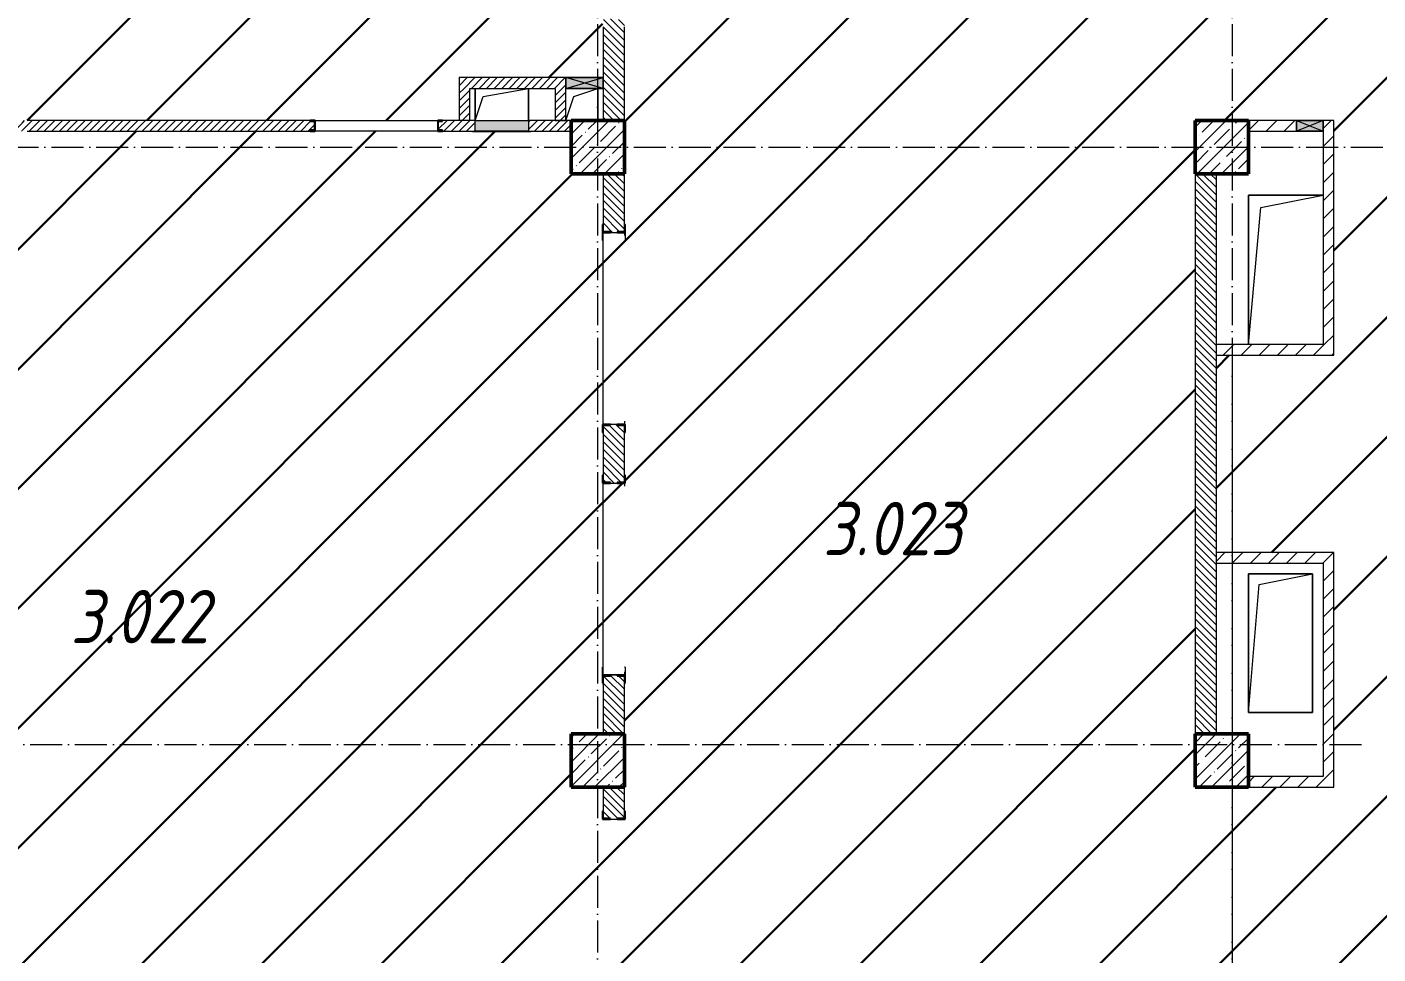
# Model space of a CAD drawing. Header units: millimetres. Extents: x -17017 to 628417, y -109036 to 199237.
# Drawn here: x 361571 to 374236, y -42495 to -33807 of the extents above; entities that cross this region are included whole.
import ezdxf

# ---------------------------------------------------------------- set-up
doc = ezdxf.new("R2010")
doc.units = ezdxf.units.MM
doc.linetypes.add('50_200_ШТРИХ_1Т_ш5_п1_п1_', pattern=[700, 500, -100, 0, -100])
for name, color, linetype, lineweight in [('A-DETL-GENF-OTLN', 7, 'Continuous', 9), ('A-FLOR-____-OTLN', 7, 'Continuous', 9), ('A-GENM-____-MCUT', 7, 'Continuous', 25), ('A-GENM-____-OTLN', 7, 'Continuous', 9), ('A-GENM-____-OTLN-1', 7, 'Continuous', 25), ('A-GLAZ-____-OTLN', 7, 'Continuous', 9), ('A-WALL-____-MCUT', 7, 'Continuous', 13), ('A-WALL-____-PATT-1', 7, 'Continuous', 9), ('A-WALL-FNSH-MCUT-1', 7, 'Continuous', 9), ('I-WALL-____-OTLN', 7, 'Continuous', 9), ('S-COLS-____-MCUT', 7, 'Continuous', 50), ('S-COLS-____-OTLN', 7, 'Continuous', 9), ('S-GRID-____-OTLN-1', 7, '50_200_ШТРИХ_1Т_ш5_п1_п1_', 9), ('Марки помещений', 7, 'Continuous', 9), ('стяжа', 7, 'Continuous', 30)]:
    doc.layers.add(name, color=color, linetype=linetype, lineweight=lineweight)
doc.layers.add('A-GLAZ-____-OTLN-1', color=7, linetype='Continuous', lineweight=9, true_color=0xc0c0c0)
doc.styles.add('ISOCPEUR_I_2', font='isocpeui.ttf', dxfattribs={"width": 0.85, "height": 2.3})
pattern_1 = [(45, (283770.707, -86863.456), (-35.35534, 35.35534), [])]
pattern_2 = [(135, (283770.707, -86863.456), (-35.35534, -35.35534), [])]
pattern_3 = [(45, (283770.71, -86863.46), (-84.85281, 84.85281), [])]

# ---------------------------------------------------------------- blocks, each defined once
blk = doc.blocks.new('BSC_Колонна _Прямоугольная - 500х500-V36-АР1_План отверстий 3 этажа в осях 1-64_Ю-ЯЯ')
at = {"layer": 'S-COLS-____-OTLN'}
h = blk.add_hatch(dxfattribs=at)
h.set_pattern_fill('FP_44', color=256, style=0, pattern_type=2)
h.set_pattern_definition([(45, (-89000, -51931.04), (-114.04925, 114.04925), []), (45, (-88885.95, -51931.04), (-114.04925, 114.04925), [201.613, -40.323, 3.353, -36.97])])
h.paths.add_polyline_path([(-250, -250), (250, -250), (250, 250), (-250, 250)], flags=0)
at = {"layer": 'S-COLS-____-MCUT'}
for p, q in [((250, 250), (-250, 250)), ((-250, 250), (-250, -250)), ((250, -250), (250, 250)), ((-250, -250), (250, -250))]:
    blk.add_line(p, q, dxfattribs=at)
blk = doc.blocks.new('BSC_Колонна _Прямоугольная - 500х500-V37-АР1_План отверстий 3 этажа в осях 1-64_Ю-ЯЯ')
at = {"layer": 'S-COLS-____-OTLN'}
h = blk.add_hatch(dxfattribs=at)
h.set_pattern_fill('FP_45', color=256, style=0, pattern_type=2)
h.set_pattern_definition([(45, (-83150, -51931.04), (-114.04925, 114.04925), []), (45, (-83035.95, -51931.04), (-114.04925, 114.04925), [201.613, -40.323, 3.353, -36.97])])
h.paths.add_polyline_path([(-250, -250), (250, -250), (250, 250), (-250, 250)], flags=0)
at = {"layer": 'S-COLS-____-MCUT'}
for p, q in [((250, 250), (-250, 250)), ((-250, 250), (-250, -250)), ((250, -250), (250, 250)), ((-250, -250), (250, -250))]:
    blk.add_line(p, q, dxfattribs=at)
blk = doc.blocks.new('BSC_Колонна _Прямоугольная - 500х500-V54-АР1_План отверстий 3 этажа в осях 1-64_Ю-ЯЯ')
at = {"layer": 'S-COLS-____-OTLN'}
h = blk.add_hatch(dxfattribs=at)
h.set_pattern_fill('FP_62', color=256, style=0, pattern_type=2)
h.set_pattern_definition([(45, (-89000, -46181.04), (-114.04925, 114.04925), []), (45, (-88885.95, -46181.04), (-114.04925, 114.04925), [201.613, -40.323, 3.353, -36.97])])
h.paths.add_polyline_path([(-250, -250), (250, -250), (250, 250), (-250, 250)], flags=0)
at = {"layer": 'S-COLS-____-MCUT'}
for p, q in [((250, 250), (-250, 250)), ((-250, 250), (-250, -250)), ((250, -250), (250, 250)), ((-250, -250), (250, -250))]:
    blk.add_line(p, q, dxfattribs=at)
blk = doc.blocks.new('BSC_Колонна _Прямоугольная - 500х500-V55-АР1_План отверстий 3 этажа в осях 1-64_Ю-ЯЯ')
at = {"layer": 'S-COLS-____-OTLN'}
h = blk.add_hatch(dxfattribs=at)
h.set_pattern_fill('FP_63', color=256, style=0, pattern_type=2)
h.set_pattern_definition([(45, (-83150, -46181.04), (-114.04925, 114.04925), []), (45, (-83035.95, -46181.04), (-114.04925, 114.04925), [201.613, -40.323, 3.353, -36.97])])
h.paths.add_polyline_path([(-250, -250), (250, -250), (250, 250), (-250, 250)], flags=0)
at = {"layer": 'S-COLS-____-MCUT'}
for p, q in [((250, 250), (-250, 250)), ((-250, 250), (-250, -250)), ((250, -250), (250, 250)), ((-250, -250), (250, -250))]:
    blk.add_line(p, q, dxfattribs=at)
blk = doc.blocks.new('154_Стойка_СКБ_Швеллер - СМ-2180_100-28278414-АР1_План отверстий 3 этажа в осях 1-64_Ю-ЯЯ')
at = {"layer": 'A-GENM-____-MCUT'}
for p, q in [((171, 50), (125, 50)), ((125, 50), (125, -50)), ((129.5, 42.4), (171, 42.4)), ((129.5, -42.4), (129.5, 42.4)), ((171, 42.4), (171, 50)), ((125, -50), (171, -50)), ((171, -42.4), (129.5, -42.4)), ((171, -50), (171, -42.4))]:
    blk.add_line(p, q, dxfattribs=at)
blk = doc.blocks.new('Фахверк_СКБ_Уголок - 200_3960-28268576-АР1_План отверстий 3 этажа в осях 1-64_Ю-ЯЯ')
at = {"layer": 'A-GENM-____-MCUT'}
for p, q in [((200, 156), (125, 156)), ((125, 156), (125, 81)), ((131, 81), (131, 150)), ((131, 150), (200, 150)), ((200, 150), (200, 156)), ((125, 81), (131, 81)), ((131, 19), (125, 19)), ((125, 19), (125, -56)), ((131, -50), (131, 19)), ((125, -56), (200, -56)), ((200, -50), (131, -50)), ((200, -56), (200, -50))]:
    blk.add_line(p, q, dxfattribs=at)
blk = doc.blocks.new('АР_Перемычка - АР_Перемычка-28729843-АР1_План отверстий 3 этажа в осях 1-64_Ю-ЯЯ')
at = {"layer": 'A-GENM-____-OTLN'}
blk.add_line((-400, -100), (-392, -100), dxfattribs=at)
blk = doc.blocks.new('Фахверк_СКБ_Уголок - 200_3550-28267367-АР1_План отверстий 3 этажа в осях 1-64_Ю-ЯЯ')
at = {"layer": 'A-GENM-____-MCUT'}
for p, q in [((200, 156), (125, 156)), ((125, 156), (125, 81)), ((131, 81), (131, 150)), ((131, 150), (200, 150)), ((200, 150), (200, 156)), ((125, 81), (131, 81)), ((131, 19), (125, 19)), ((125, 19), (125, -56)), ((131, -50), (131, 19)), ((125, -56), (200, -56)), ((200, -50), (131, -50)), ((200, -56), (200, -50))]:
    blk.add_line(p, q, dxfattribs=at)
blk = doc.blocks.new('154_Стойка_СКБ_Уголок - СМ-2480_200-28346303-АР1_План отверстий 3 этажа в осях 1-64_Ю-ЯЯ')
at = {"layer": 'A-GENM-____-MCUT'}
for p, q in [((125, 156), (125, 81)), ((200, 156), (125, 156)), ((131, 81), (131, 150)), ((131, 150), (200, 150)), ((200, 150), (200, 156)), ((125, 81), (131, 81)), ((131, 19), (125, 19)), ((125, 19), (125, -56)), ((131, -50), (131, 19)), ((125, -56), (200, -56)), ((200, -50), (131, -50)), ((200, -56), (200, -50))]:
    blk.add_line(p, q, dxfattribs=at)
blk = doc.blocks.new('Стойка_Влож_Полоса боковая - Полоса-V164-АР1_План отверстий 3 этажа в осях 1-64_Ю-ЯЯ')
at = {"layer": 'A-GENM-____-OTLN'}
for p, q in [((-5, 60), (0, 60)), ((-5, -60), (-5, 60)), ((0, 31), (0, -31)), ((0, -60), (-5, -60))]:
    blk.add_line(p, q, dxfattribs=at)
blk = doc.blocks.new('Стойка_Влож_Уголок_Опорный - Уголок-28213941-АР1_План отверстий 3 этажа в осях 1-64_Ю-ЯЯ')
at = {"layer": 'A-GENM-____-OTLN'}
for p, q in [((-212, -6), (-212, 0)), ((0, 0), (0, -6)), ((-212, -75), (-212, -6)), ((-212, -6), (-206, -6)), ((-212, -75), (-206, -75)), ((-6, -6), (0, -6)), ((-6, -75), (0, -75)), ((0, -6), (0, -75))]:
    blk.add_line(p, q, dxfattribs=at)
blk = doc.blocks.new('AR_Отверстие Ниша - Лючок-32401698-АР1_План отверстий 3 этажа в осях 1-64_Ю-ЯЯ')
at = {"layer": 'A-GLAZ-____-OTLN'}
blk.add_hatch(color=256, dxfattribs=at).paths.add_polyline_path([(-250, 50), (-250, -50), (250, -50), (250, 50)], flags=0)
for p, q in [((-250, 50), (250, 50)), ((-250, -50), (-250, 50)), ((250, 50), (250, -50)), ((250, -50), (-250, -50))]:
    blk.add_line(p, q, dxfattribs=at)
blk = doc.blocks.new('Л_Общий_Лючок - Лючок-29741473-АР1_План отверстий 3 этажа в осях 1-64_Ю-ЯЯ')
at = {"layer": 'A-GLAZ-____-OTLN-1'}
blk.add_hatch(color=256, dxfattribs=at).paths.add_polyline_path([(524, -6), (524, 0), (-24, 0), (-24, -6), (500, -6)], flags=0)
at = {"layer": 'A-GLAZ-____-OTLN'}
for p, q in [((-24, 0), (-24, -6)), ((524, 0), (524, -6)), ((-24, -6), (524, -6))]:
    blk.add_line(p, q, dxfattribs=at)
blk = doc.blocks.new('AR_Отверстие прямоугольное _в плите_ - AR_Отверстие прямоугольное _в плите_-30459267-АР1_План отверстий 3 этажа в осях 1-64_Ю-ЯЯ')
at = {"layer": 'A-GENM-____-OTLN'}
for p, q in [((-250, 150), (-250, -150)), ((-175, 75), (250, 150)), ((250, -150), (250, 150)), ((-250, -150), (-175, 75))]:
    blk.add_line(p, q, dxfattribs=at)
blk = doc.blocks.new('AR_Отверстие прямоугольное _в плите_ - AR_Отверстие прямоугольное _в плите_-30552542-АР1_План отверстий 3 этажа в осях 1-64_Ю-ЯЯ')
at = {"layer": 'A-GENM-____-OTLN'}
for p, q in [((350, 700), (-350, 700)), ((-350, 700), (-350, -700)), ((-233, 583), (350, 700)), ((-350, -700), (-233, 583))]:
    blk.add_line(p, q, dxfattribs=at)
blk = doc.blocks.new('AR_Отверстие прямоугольное _в плите_ - AR_Отверстие прямоугольное _в плите_-30552544-АР1_План отверстий 3 этажа в осях 1-64_Ю-ЯЯ')
at = {"layer": 'A-GENM-____-OTLN'}
for p, q in [((300, 650), (-300, 650)), ((-300, 650), (-300, -650)), ((-200, 550), (300, 650)), ((300, -650), (300, 650)), ((-300, -650), (-200, 550)), ((-300, -650), (300, -650))]:
    blk.add_line(p, q, dxfattribs=at)
blk = doc.blocks.new('AR_Отверстие прямоугольное _в плите_ - AR_Отверстие прямоугольное _в плите_-30459338-АР1_План отверстий 3 этажа в осях 1-64_Ю-ЯЯ')
at = {"layer": 'A-GENM-____-OTLN'}
for p, q in [((-75, 75), (150, 150)), ((150, -150), (150, 150)), ((-150, -150), (-75, 75))]:
    blk.add_line(p, q, dxfattribs=at)
blk = doc.blocks.new('AR_Отверстие прямоугольное _в стене__БезПР - AR_Отверстие прямоугольное _в стене__БезПР-36899173-АР1_План отверстий 3 этажа в осях 1-64_Ю-ЯЯ')
at = {"layer": 'A-GLAZ-____-OTLN'}
blk.add_hatch(color=256, dxfattribs=at).paths.add_polyline_path([(175, 50), (-175, 50), (-175, -50), (175, -50)], flags=0)
at = {"layer": 'A-DETL-GENF-OTLN'}
for p, q in [((-175, -50), (-175, 50)), ((-175, 50), (175, 50)), ((175, 50), (-175, -50)), ((-175, 50), (175, -50)), ((175, 50), (-175, 50)), ((-175, 50), (-175, -50)), ((175, 50), (175, -50)), ((175, -50), (175, 50)), ((175, -50), (-175, -50)), ((-175, -50), (175, -50))]:
    blk.add_line(p, q, dxfattribs=at)
at = {"layer": 'A-GLAZ-____-OTLN'}
blk.add_line((175, 50), (-175, 50), dxfattribs=at)
blk = doc.blocks.new('AR_Отверстие прямоугольное _в стене__БезПР - AR_Отверстие прямоугольное _в стене__БезПР-36427648-АР1_План отверстий 3 этажа в осях 1-64_Ю-ЯЯ')
at = {"layer": 'A-GLAZ-____-OTLN'}
blk.add_hatch(color=256, dxfattribs=at).paths.add_polyline_path([(125, -50), (125, 50), (-125, 50), (-125, -50)], flags=0)
at = {"layer": 'A-DETL-GENF-OTLN'}
for p, q in [((-125, -50), (-125, 50)), ((-125, 50), (125, 50)), ((125, 50), (-125, -50)), ((-125, 50), (125, -50)), ((125, 50), (-125, 50)), ((-125, 50), (-125, -50)), ((125, 50), (125, -50)), ((125, -50), (125, 50)), ((125, -50), (-125, -50)), ((-125, -50), (125, -50))]:
    blk.add_line(p, q, dxfattribs=at)
at = {"layer": 'A-GLAZ-____-OTLN'}
blk.add_line((125, 50), (-125, 50), dxfattribs=at)
blk = doc.blocks.new('3эт')
at = {"layer": 'S-GRID-____-OTLN-1', "color": 251, "ltscale": 0.6, "true_color": 0x636466}
for p, q in [((366920.7, 4029.4), (366920.7, -46882.4)), ((372870.7, 4029.4), (372870.7, -46882.4)), ((352977.2, -34932.4), (387845.1, -34932.4)), ((372870.7, -36982.5), (372870.7, -91346.1)), ((351097.5, -40532.4), (374089.5, -40532.4))]:
    blk.add_line(p, q, dxfattribs=at)

msp = doc.modelspace()

# ---------------------------------------------------------------- hatches: boundary and pattern name
at = {"layer": 'A-WALL-____-PATT-1'}
h = msp.add_hatch(dxfattribs=at)
h.set_pattern_fill('FP_9', color=256, style=0, pattern_type=2)
h.set_pattern_definition(pattern_2)
h.paths.add_polyline_path([(367171, -34682), (367171, -33738), (367102, -33738), (367102, -33732), (367040, -33732), (367040, -33738), (366971, -33738), (366971, -34682)], flags=0)
h.paths.add_polyline_path([(367102, -32582), (367102, -32576), (367171, -32576), (367171, -32167), (366971, -32167), (366971, -32576), (367040, -32576), (367040, -32582)], flags=0)
h.paths.add_polyline_path([(366971, -31917), (367171, -31917), (367171, -31682), (366971, -31682)], flags=0)
h = msp.add_hatch(dxfattribs=at)
h.set_pattern_fill('FP_8', color=256, style=0, pattern_type=2)
h.set_pattern_definition(pattern_1)
h.paths.add_polyline_path([(366521, -34382), (366621, -34382), (366621, -34282), (365621, -34282), (365621, -34382), (365721, -34382)], flags=0)
h = msp.add_hatch(dxfattribs=at)
h.set_pattern_fill('FP_8', color=256, style=0, pattern_type=2)
h.set_pattern_definition(pattern_1)
h.paths.add_polyline_path([(365721, -34682), (365721, -34382), (365621, -34382), (365621, -34682)], flags=0)
h = msp.add_hatch(dxfattribs=at)
h.set_pattern_fill('FP_8', color=256, style=0, pattern_type=2)
h.set_pattern_definition(pattern_1)
h.paths.add_polyline_path([(366621, -34682), (366621, -34382), (366521, -34382), (366521, -34682)], flags=0)
h = msp.add_hatch(dxfattribs=at)
h.set_pattern_fill('FP_8', color=256, style=0, pattern_type=2)
h.set_pattern_definition(pattern_1)
h.paths.add_polyline_path([(365671, -34782), (365671, -34682), (365467, -34682), (365467, -34690), (365425, -34690), (365425, -34775), (365467, -34775), (365467, -34782)], flags=0)
h.paths.add_polyline_path([(364225, -34782), (364225, -34775), (364266, -34775), (364266, -34690), (364225, -34690), (364225, -34682), (361571, -34682), (361571, -34685), (361524, -34685), (361524, -34779), (361571, -34779), (361571, -34782)], flags=0)
h.paths.add_polyline_path([(361521, -34782), (361521, -34682), (358771, -34682), (358771, -34782), (359758, -34782)], flags=0)
h = msp.add_hatch(dxfattribs=at)
h.set_pattern_fill('FP_8', color=256, style=0, pattern_type=2)
h.set_pattern_definition(pattern_1)
h.paths.add_polyline_path([(366671, -34782), (366671, -34682), (366271, -34682), (366271, -34782)], flags=0)
h.paths.add_polyline_path([(365771, -34782), (365771, -34682), (365671, -34682), (365671, -34782)], flags=0)
h = msp.add_hatch(dxfattribs=at)
h.set_pattern_fill('FP_7', color=256, style=0, pattern_type=2)
h.set_pattern_definition(pattern_3)
h.paths.add_polyline_path([(373471, -34782), (373471, -34682), (373021, -34682), (373021, -34782)], flags=0)
h.paths.add_polyline_path([(373721, -34782), (373821, -34782), (373821, -34682), (373721, -34682)], flags=0)
h = msp.add_hatch(dxfattribs=at)
h.set_pattern_fill('FP_7', color=256, style=0, pattern_type=2)
h.set_pattern_definition(pattern_3)
h.paths.add_polyline_path([(373721, -36782), (373821, -36782), (373821, -34782), (373721, -34782)], flags=0)
h = msp.add_hatch(dxfattribs=at)
h.set_pattern_fill('FP_9', color=256, style=0, pattern_type=2)
h.set_pattern_definition(pattern_2)
h.paths.add_polyline_path([(367171, -40432), (367171, -39888), (367102, -39888), (367102, -39882), (367040, -39882), (367040, -39888), (366971, -39888), (366971, -40432), (367131, -40432)], flags=0)
h.paths.add_polyline_path([(367040, -38082), (367102, -38082), (367102, -38076), (367171, -38076), (367171, -37538), (367102, -37538), (367102, -37532), (367040, -37532), (367040, -37538), (366971, -37538), (366971, -38076), (367040, -38076)], flags=0)
h.paths.add_polyline_path([(367040, -35732), (367102, -35732), (367102, -35726), (367171, -35726), (367171, -35182), (366971, -35182), (366971, -35726), (367040, -35726)], flags=0)
h = msp.add_hatch(dxfattribs=at)
h.set_pattern_fill('FP_9', color=256, style=0, pattern_type=2)
h.set_pattern_definition(pattern_2)
h.paths.add_polyline_path([(372721, -40432), (372721, -35182), (372521, -35182), (372521, -40432)], flags=0)
h = msp.add_hatch(dxfattribs=at)
h.set_pattern_fill('FP_7', color=256, style=0, pattern_type=2)
h.set_pattern_definition(pattern_3)
h.paths.add_polyline_path([(372721, -36882), (373821, -36882), (373821, -36782), (372721, -36782)], flags=0)
h = msp.add_hatch(dxfattribs=at)
h.set_pattern_fill('FP_7', color=256, style=0, pattern_type=2)
h.set_pattern_definition(pattern_3)
h.paths.add_polyline_path([(373721, -38832), (373721, -38732), (372721, -38732), (372721, -38832)], flags=0)
h = msp.add_hatch(dxfattribs=at)
h.set_pattern_fill('FP_7', color=256, style=0, pattern_type=2)
h.set_pattern_definition(pattern_3)
h.paths.add_polyline_path([(373721, -40832), (373821, -40832), (373821, -38732), (373721, -38732), (373721, -39327)], flags=0)
h = msp.add_hatch(dxfattribs=at)
h.set_pattern_fill('FP_7', color=256, style=0, pattern_type=2)
h.set_pattern_definition(pattern_3)
h.paths.add_polyline_path([(373021, -40932), (373821, -40932), (373821, -40832), (373021, -40832)], flags=0)
h = msp.add_hatch(dxfattribs=at)
h.set_pattern_fill('FP_9', color=256, style=0, pattern_type=2)
h.set_pattern_definition(pattern_2)
h.paths.add_polyline_path([(367171, -43382), (367171, -42938), (367102, -42938), (367102, -42932), (367040, -42932), (367040, -42938), (366971, -42938), (366971, -43382), (367131, -43382)], flags=0)
h.paths.add_polyline_path([(367040, -41232), (367102, -41232), (367102, -41226), (367171, -41226), (367171, -40932), (366971, -40932), (366971, -41226), (367040, -41226)], flags=0)
at = {"layer": 'стяжа'}
h = msp.add_hatch(dxfattribs=at)
h.set_pattern_fill('ANSI31', color=5, scale=250)
h.paths.add_polyline_path([(366965, -32657), (366965, -32588), (366965, -32582), (366965, -32507), (366971, -32167), (366971, -31917), (366971, -31682), (366671, -31682), (361771, -31682), (361271, -31682), (358771, -31682), (358771, -31732), (358771, -32232), (358721, -32232), (358721, -32332), (358521, -32332), (358521, -32407), (358527, -32407), (358527, -32482), (358521, -34282), (358527, -34282), (358527, -34357), (358521, -34682), (358771, -34682), (361521, -34682), (361571, -34682), (364225, -34682), (364271, -34682), (365421, -34682), (365467, -34682), (365621, -34682), (365621, -34282), (366621, -34282), (366971, -34282), (366971, -33807), (366965, -33807), (366965, -33732), (366965, -33726), (366965, -33657), (366970, -32657)])
h = msp.add_hatch(dxfattribs=at)
h.set_pattern_fill('ANSI31', color=5, scale=250)
h.paths.add_polyline_path([(378871, -32282), (378071, -32282), (377371, -32282), (377321, -32282), (377221, -32282), (377221, -33007), (377227, -33007), (377227, -33082), (377221, -34232), (377227, -34232), (377227, -34307), (377225, -34432), (379191, -34432), (379241, -34432), (379961, -34432), (380261, -34432), (380791, -34432), (380791, -32082), (380691, -32082), (380391, -32082), (378856, -32082), (378856, -32317), (378891, -32317), (378891, -33547), (378871, -33547)])
h.paths.add_polyline_path([(377621, -32682), (377421, -32682), (377421, -32482), (377621, -32482)], flags=16)
h.paths.add_polyline_path([(378871, -34197), (378891, -34197), (378891, -34397), (378871, -34397)], flags=0)
h.paths.add_polyline_path([(380791, -35582), (380791, -34932), (377521, -34932), (377521, -35182), (377221, -35182), (377221, -35407), (377227, -35407), (377227, -35482), (377221, -36482), (377227, -36482), (377227, -36557), (377221, -36682), (380791, -36682), (380791, -36382), (380791, -36082)])
h.paths.add_polyline_path([(366971, -37607), (366965, -37607), (366965, -37532), (366970, -35807), (366965, -35807), (366965, -35738), (366965, -35732), (366965, -35657), (366971, -35182), (366671, -35182), (366671, -34782), (366295, -34782), (366295, -34788), (365747, -34788), (365467, -34782), (365421, -34782), (364271, -34782), (364225, -34782), (361571, -34782), (361521, -34782), (358771, -34782), (358771, -35182), (358721, -35182), (358721, -35282), (358521, -35282), (358521, -35407), (358527, -35407), (358527, -35482), (358521, -37276), (358527, -37276), (358527, -37351), (358521, -38407), (358527, -38407), (358527, -38482), (358521, -40282), (358527, -40282), (358527, -40357), (358521, -40432), (358771, -40432), (358771, -40932), (358721, -40932), (358721, -41032), (358521, -41032), (358521, -41407), (358527, -41407), (358527, -41482), (358521, -43282), (358527, -43282), (358527, -43382), (358771, -43382), (358771, -43882), (361271, -43882), (361271, -43382), (361271, -43232), (362171, -43232), (362721, -43232), (362771, -43232), (362871, -43232), (362871, -43882), (366671, -43882), (366671, -43382), (367171, -43382), (367171, -43682), (371471, -43682), (371471, -43632), (370371, -43632), (370371, -43132), (369971, -43132), (369971, -43632), (368871, -43632), (368871, -43132), (368481, -43132), (368471, -43134), (368471, -43634), (367571, -43634), (367571, -43132), (369321, -43132), (369321, -43032), (369371, -43032), (370421, -43032), (371471, -43032), (371571, -43032), (371571, -43682), (372071, -43682), (372371, -43682), (372521, -43682), (372521, -43382), (373021, -43382), (373021, -43882), (376471, -43882), (376471, -43382), (376971, -43382), (376971, -42605, -0.268162), (376946, -42561, -0.268162), (376971, -42518), (376971, -40032), (376471, -40032), (376471, -39532), (376971, -39532), (376971, -39832), (380621, -39832), (380621, -39582), (380621, -37982), (380621, -37582), (378871, -37582), (378821, -37582), (378221, -37582), (377121, -37582), (377021, -37582), (377021, -37382), (377021, -36882), (377021, -36557), (377015, -36557), (377015, -36482), (377021, -35482), (377015, -35482), (377015, -35407), (377021, -35182), (377021, -34682), (377021, -34307), (377015, -34307), (377015, -34232), (377021, -33082), (377015, -33082), (377015, -33007), (377021, -31682), (373021, -31682), (372521, -31682), (372519, -31682), (371919, -31682), (369586, -31682), (369586, -31688), (369171, -31688), (369171, -31682), (367471, -31682), (367471, -31688), (367396, -31688), (367171, -31682), (367171, -31917), (367171, -32167), (367171, -32507), (367177, -32507), (367177, -32582), (367177, -32588), (367177, -32657), (367171, -33657), (367177, -33657), (367177, -33726), (367177, -33732), (367177, -33807), (367171, -34682), (367171, -35182), (367171, -35657), (367177, -35657), (367177, -35732), (367177, -35738), (367171, -35762), (367171, -35732), (367131, -35732), (367131, -35737), (367011, -35737), (366971, -35733), (366971, -37532), (367040, -37532), (367102, -37532), (367177, -37532), (367177, -37607), (367171, -38007), (367177, -38007), (367177, -38082), (367171, -38112), (367171, -38082), (367102, -38082), (367040, -38082), (366971, -38082), (366971, -39882), (367011, -39882), (367011, -39877), (367131, -39877), (367171, -39882), (367171, -39852), (367177, -39807), (367177, -39876), (367177, -39882), (367177, -39957), (367171, -40432), (367171, -40932), (367171, -41157), (367177, -41157), (367177, -41232), (367102, -41232), (367040, -41232), (366965, -41232), (366965, -41157), (366971, -40932), (366671, -40932), (366671, -40432), (366971, -40432), (366971, -39957), (366965, -39957), (366965, -39882), (366965, -39876), (366965, -39807), (366971, -38082), (366965, -38082), (366965, -38007)])
h.paths.add_polyline_path([(367177, -42926), (367171, -42926), (367171, -42932), (367177, -42932)], flags=16)
h.paths.add_polyline_path([(366965, -42926), (366971, -42926), (367011, -42930), (367011, -42927), (367131, -42927), (367177, -42940), (367177, -42938), (367102, -42938), (367052, -42932), (367040, -42932), (367040, -42938), (366971, -42938), (366971, -43007), (366965, -43007), (366965, -42932)], flags=16)
h.paths.add_polyline_path([(372521, -35182), (372521, -34682), (373021, -34682), (373471, -34682), (373721, -34682), (373821, -34682), (373821, -36882), (372721, -36882), (372721, -38732), (373821, -38732), (373821, -40932), (373021, -40932), (372521, -40932), (372521, -40432)], flags=16)
h.paths.add_polyline_path([(373021, -36782), (373021, -35382), (373721, -35382), (373721, -34782), (373471, -34782), (373471, -34682), (373721, -34682), (373721, -34782), (373721, -36782)], flags=0)
h.paths.add_polyline_path([(373021, -38932), (373621, -38932), (373621, -40232), (373021, -40232)], flags=0)
h.paths.add_polyline_path([(373021, -36782), (373021, -35382), (373721, -35382), (373137, -35499)], flags=0)
h.paths.add_polyline_path([(378168, -34419), (379824, -34419), (379824, -33219), (378168, -33219)], flags=24)
h.paths.add_polyline_path([(377944, -36318), (379577, -36318), (379577, -35118), (377944, -35118)], flags=24)

# ---------------------------------------------------------------- linework, layer by layer
at = {"layer": 'A-FLOR-____-OTLN'}
for p, q in [((365771, -34682), (365771, -34382)), ((366271, -34382), (366271, -34682)), ((366921, -34382), (366921, -34682)), ((373021, -35382), (373721, -35382)), ((373021, -36782), (373021, -35382)), ((373021, -38932), (373621, -38932)), ((373021, -40232), (373021, -38932)), ((373621, -38932), (373621, -40232)), ((373621, -40232), (373021, -40232))]:
    msp.add_line(p, q, dxfattribs=at)
at = {"layer": 'A-WALL-____-MCUT'}
for p, q in [((366971, -33807), (366971, -34282)), ((367171, -34682), (367171, -33807)), ((366971, -34382), (366971, -34682)), ((366971, -35182), (366971, -35657)), ((367171, -35657), (367171, -35182)), ((372521, -35182), (372521, -40432)), ((372721, -40432), (372721, -35182)), ((366971, -37607), (366971, -38007)), ((367102, -37532), (367040, -37532)), ((367171, -38007), (367171, -37607)), ((367040, -38082), (367102, -38082)), ((366971, -39957), (366971, -40432)), ((367171, -40432), (367171, -39957)), ((366971, -40932), (366971, -41157)), ((367171, -41157), (367171, -40932)), ((367040, -41232), (367102, -41232))]:
    msp.add_line(p, q, dxfattribs=at)
at = {"layer": 'A-WALL-FNSH-MCUT-1'}
for p, q in [((366621, -34282), (365621, -34282)), ((365621, -34282), (365621, -34682)), ((365721, -34382), (366521, -34382)), ((365721, -34682), (365721, -34382)), ((366521, -34382), (366521, -34682)), ((366621, -34682), (366621, -34382)), ((364225, -34682), (361571, -34682)), ((365771, -34682), (365467, -34682)), ((366671, -34682), (366271, -34682)), ((366521, -34682), (366621, -34682)), ((373471, -34682), (373021, -34682)), ((373821, -34682), (373721, -34682)), ((373821, -36882), (373821, -34682)), ((361571, -34782), (364225, -34782)), ((365467, -34782), (365771, -34782)), ((366271, -34782), (366671, -34782)), ((373021, -34782), (373471, -34782)), ((373721, -34782), (373721, -36782)), ((373721, -36782), (372721, -36782)), ((372721, -36882), (373821, -36882)), ((373821, -38732), (372721, -38732)), ((373821, -40932), (373821, -38732)), ((372721, -38832), (373721, -38832)), ((373721, -38832), (373721, -40832)), ((373721, -40832), (373021, -40832)), ((373021, -40932), (373821, -40932))]:
    msp.add_line(p, q, dxfattribs=at)
at = {"layer": 'I-WALL-____-OTLN'}
for p, q in [((364271, -34682), (365421, -34682)), ((365421, -34782), (364271, -34782)), ((366971, -37532), (366971, -35732)), ((367171, -35732), (367171, -35762)), ((367171, -37502), (367171, -37532)), ((366971, -39882), (366971, -38082)), ((367171, -38082), (367171, -38112)), ((367171, -39852), (367171, -39882))]:
    msp.add_line(p, q, dxfattribs=at)

# ---------------------------------------------------------------- block references
at = {"layer": 'A-GENM-____-OTLN'}
for name, p in [('AR_Отверстие прямоугольное _в плите_ - AR_Отверстие прямоугольное _в плите_-30459267-АР1_План отверстий 3 этажа в осях 1-64_Ю-ЯЯ', (366021, -34532)), ('AR_Отверстие прямоугольное _в плите_ - AR_Отверстие прямоугольное _в плите_-30459338-АР1_План отверстий 3 этажа в осях 1-64_Ю-ЯЯ', (366771, -34532)), ('AR_Отверстие прямоугольное _в плите_ - AR_Отверстие прямоугольное _в плите_-30552542-АР1_План отверстий 3 этажа в осях 1-64_Ю-ЯЯ', (373371, -36082)), ('Стойка_Влож_Уголок_Опорный - Уголок-28213941-АР1_План отверстий 3 этажа в осях 1-64_Ю-ЯЯ', (367177, -35732)), ('AR_Отверстие прямоугольное _в плите_ - AR_Отверстие прямоугольное _в плите_-30552544-АР1_План отверстий 3 этажа в осях 1-64_Ю-ЯЯ', (373321, -39582))]:
    msp.add_blockref(name, p, dxfattribs=at)
for name, p, rotation in [('АР_Перемычка - АР_Перемычка-28729843-АР1_План отверстий 3 этажа в осях 1-64_Ю-ЯЯ', (367071, -35732), 269.9999999999999), ('Стойка_Влож_Полоса боковая - Полоса-V164-АР1_План отверстий 3 этажа в осях 1-64_Ю-ЯЯ', (367071, -35732), 89.99999999999994), ('Стойка_Влож_Уголок_Опорный - Уголок-28213941-АР1_План отверстий 3 этажа в осях 1-64_Ю-ЯЯ', (366965, -39882), 180), ('Стойка_Влож_Полоса боковая - Полоса-V164-АР1_План отверстий 3 этажа в осях 1-64_Ю-ЯЯ', (367071, -39882), 269.9999999999999)]:
    msp.add_blockref(name, p, dxfattribs=dict(at, rotation=rotation))
at = {"layer": 'A-GENM-____-OTLN-1'}
for name, p, rotation in [('154_Стойка_СКБ_Швеллер - СМ-2180_100-28278414-АР1_План отверстий 3 этажа в осях 1-64_Ю-ЯЯ', (364396, -34732), 180), ('154_Стойка_СКБ_Уголок - СМ-2480_200-28346303-АР1_План отверстий 3 этажа в осях 1-64_Ю-ЯЯ', (367121, -35857), 89.99999999999993), ('Фахверк_СКБ_Уголок - 200_3550-28267367-АР1_План отверстий 3 этажа в осях 1-64_Ю-ЯЯ', (367021, -37407), 269.9999999999999), ('Фахверк_СКБ_Уголок - 200_3550-28267367-АР1_План отверстий 3 этажа в осях 1-64_Ю-ЯЯ', (367121, -38207), 89.99999999999993), ('154_Стойка_СКБ_Уголок - СМ-2480_200-28346303-АР1_План отверстий 3 этажа в осях 1-64_Ю-ЯЯ', (367021, -39757), 269.9999999999999), ('Фахверк_СКБ_Уголок - 200_3960-28268576-АР1_План отверстий 3 этажа в осях 1-64_Ю-ЯЯ', (367121, -41357), 89.99999999999993)]:
    msp.add_blockref(name, p, dxfattribs=dict(at, rotation=rotation))
msp.add_blockref('154_Стойка_СКБ_Швеллер - СМ-2180_100-28278414-АР1_План отверстий 3 этажа в осях 1-64_Ю-ЯЯ', (365296, -34732), dxfattribs=at)
at = {"layer": 'A-GLAZ-____-OTLN', "rotation": 180}
for name, p in [('AR_Отверстие прямоугольное _в стене__БезПР - AR_Отверстие прямоугольное _в стене__БезПР-36899173-АР1_План отверстий 3 этажа в осях 1-64_Ю-ЯЯ', (366796, -34332)), ('AR_Отверстие Ниша - Лючок-32401698-АР1_План отверстий 3 этажа в осях 1-64_Ю-ЯЯ', (366021, -34732))]:
    msp.add_blockref(name, p, dxfattribs=at)
at = {"layer": 'A-GLAZ-____-OTLN'}
for name, p in [('AR_Отверстие прямоугольное _в стене__БезПР - AR_Отверстие прямоугольное _в стене__БезПР-36427648-АР1_План отверстий 3 этажа в осях 1-64_Ю-ЯЯ', (373596, -34732)), ('Л_Общий_Лючок - Лючок-29741473-АР1_План отверстий 3 этажа в осях 1-64_Ю-ЯЯ', (365771, -34782))]:
    msp.add_blockref(name, p, dxfattribs=at)
at = {"layer": 'S-COLS-____-OTLN'}
for name, p in [('BSC_Колонна _Прямоугольная - 500х500-V37-АР1_План отверстий 3 этажа в осях 1-64_Ю-ЯЯ', (366921, -34932)), ('BSC_Колонна _Прямоугольная - 500х500-V36-АР1_План отверстий 3 этажа в осях 1-64_Ю-ЯЯ', (372771, -34932)), ('BSC_Колонна _Прямоугольная - 500х500-V55-АР1_План отверстий 3 этажа в осях 1-64_Ю-ЯЯ', (366921, -40682)), ('BSC_Колонна _Прямоугольная - 500х500-V54-АР1_План отверстий 3 этажа в осях 1-64_Ю-ЯЯ', (372771, -40682))]:
    msp.add_blockref(name, p, dxfattribs=at)
at = {"layer": 'стяжа'}
msp.add_blockref('3эт', (0, 0), dxfattribs=at)

# ---------------------------------------------------------------- texts
at = {"layer": 'Марки помещений', "char_height": 500, "width": 785.65, "attachment_point": 1, "style": 'ISOCPEUR_I_2'}
for s, insert in [('3.023', (369032, -38258)), ('3.022', (361979, -39083))]:
    msp.add_mtext(s, dxfattribs=dict(at, insert=insert))

doc.saveas('drawing.dxf')
